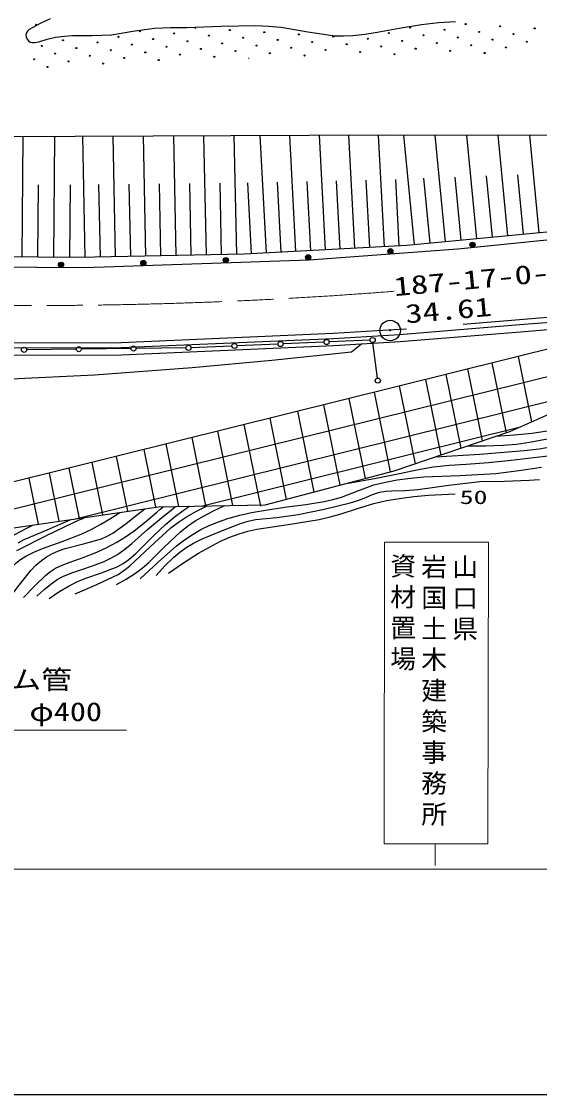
# Model space of a CAD drawing. Units: millimetres, scale not verified. Extents: x 40000 to 680000, y 20000 to 380000.
# Drawn here: x 389350 to 439631, y 205000 to 309135 of the extents above; entities that cross this region are included whole.
import ezdxf
from ezdxf.enums import TextEntityAlignment as Align

# ---------------------------------------------------------------- set-up
doc = ezdxf.new("R2010")
doc.units = ezdxf.units.MM
doc.header["$LTSCALE"] = 1000
doc.linetypes.add('CHAIN', pattern=[18.5, 12, -1.5, 3.5, -1.5])
for name, color, linetype, lineweight in [('M-BGD', 7, 'Continuous', 25), ('M-BGD-HTXT', 7, 'Continuous', 13), ('M-BMK', 2, 'CHAIN', 13), ('M-TTL-BAND', 7, 'Continuous', 25)]:
    doc.layers.add(name, color=color, linetype=linetype, lineweight=lineweight)
doc.layers.add('M-BMK-SRVR', color=7, linetype='Continuous')
doc.styles.add('@ＭＳ ゴシック', font='')
doc.styles.add('ＭＳ ゴシック', font='')
doc.styles.get('@ＭＳ ゴシック').set_extended_font_data('@MS Gothic')
doc.styles.get('ＭＳ ゴシック').set_extended_font_data('MS Gothic')

# ---------------------------------------------------------------- blocks, each defined once
blk = doc.blocks.new('BUHIN38')
at = {"color": 7, "linetype": 'Continuous', "lineweight": 25}
blk.add_circle((0, 0), 249, dxfattribs=at)
blk = doc.blocks.new('BUHIN40')
at = {"color": 7, "linetype": 'Continuous', "lineweight": 25}
blk.add_circle((0, 0), 249, dxfattribs=at)
blk = doc.blocks.new('BUHIN89')
at = {"color": 7, "linetype": 'Continuous', "lineweight": 25}
for radius in [249, 220, 191, 161, 132, 97.5, 67.5, 38.8, 7.5]:
    blk.add_circle((62, 241), radius, dxfattribs=at)
blk = doc.blocks.new('BUHIN90')
at = {"color": 7, "linetype": 'Continuous', "lineweight": 25}
for radius in [249, 220, 191, 161, 132, 97.5, 67.5, 38.8, 7.5]:
    blk.add_circle((52, 243), radius, dxfattribs=at)
blk = doc.blocks.new('BUHIN92')
at = {"color": 7, "linetype": 'Continuous', "lineweight": 25}
for radius in [249, 220, 191, 161, 132, 97.5, 67.5, 38.8, 7.5]:
    blk.add_circle((36, 246), radius, dxfattribs=at)
blk = doc.blocks.new('BUHIN101_1')
at = {"color": 3, "linetype": 'Continuous', "lineweight": 25}
for radius in [995, 30]:
    blk.add_circle((0, 0), radius, dxfattribs=at)

msp = doc.modelspace()

# ---------------------------------------------------------------- linework, layer by layer
at = {"layer": 'M-BGD'}
for p, q in [((385439, 297958), (424768, 298118)), ((389404, 286266), (389508, 297975)), ((392491, 286239), (392595, 297987)), ((395541, 286233), (395302, 297998)), ((398480, 286293), (398242, 298010)), ((401420, 286353), (401182, 298022)), ((404359, 286413), (404123, 298034)), ((407298, 286472), (407063, 298046)), ((410238, 286532), (410003, 298058)), ((413122, 286662), (412514, 298068)), ((415988, 286814), (415387, 298080)), ((418854, 286967), (418261, 298091)), ((421720, 287120), (421135, 298103)), ((424586, 287273), (424008, 298115)), ((424768, 298118), (449805, 298098)), ((427492, 287461), (426464, 298116)), ((430516, 287753), (429516, 298114)), ((433541, 288044), (432569, 298112)), ((436565, 288336), (435622, 298109)), ((439589, 288628), (438674, 298107)), ((420287, 287044), (419934, 293676)), ((423153, 287197), (422804, 293744)), ((426019, 287349), (425675, 293810)), ((429004, 287607), (428396, 293912)), ((432028, 287898), (431437, 294027)), ((435053, 288190), (434478, 294142)), ((438077, 288482), (437520, 294258)), ((390947, 286253), (391010, 293290)), ((394034, 286225), (394097, 293286)), ((397011, 286263), (396867, 293308)), ((399950, 286323), (399807, 293339)), ((402889, 286383), (402747, 293370)), ((405829, 286442), (405687, 293401)), ((408768, 286502), (408627, 293432)), ((411689, 286585), (411322, 293471)), ((414555, 286738), (414192, 293540)), ((417421, 286891), (417063, 293608)), ((440345, 288701), (426736, 287388)), ((410972, 286547), (394806, 286218)), ((426736, 287388), (410972, 286547)), ((394806, 286218), (379371, 286355)), ((453709, 280650), (388096, 264332)), ((432212, 279769), (438082, 280248)), ((438082, 280248), (442968, 280638)), ((438122, 279750), (443007, 280140)), ((419594, 278874), (426006, 279262)), ((426006, 279262), (426722, 279321)), ((426042, 278764), (438122, 279750)), ((438177, 279052), (443063, 279442)), ((399020, 277991), (419594, 278874)), ((399031, 277491), (419620, 278374)), ((423185, 278205), (419214, 278036)), ((419620, 278374), (426042, 278764)), ((419656, 277675), (426091, 278065)), ((426091, 278065), (438177, 279052)), ((379637, 277430), (399031, 277491)), ((379648, 277930), (399020, 277991)), ((381541, 260078), (453704, 277998)), ((394667, 277331), (389849, 277274)), ((399985, 277393), (395167, 277336)), ((399047, 276791), (419656, 277675)), ((405302, 277455), (400485, 277399)), ((409773, 277637), (405802, 277469)), ((414244, 277826), (410273, 277658)), ((413653, 276268), (421390, 277089)), ((418714, 278015), (414743, 277847)), ((421390, 277089), (422359, 277839)), ((423902, 274528), (423466, 277967)), ((379621, 276729), (399047, 276791)), ((405919, 275559), (413653, 276268)), ((435003, 275998), (436377, 269219)), ((437561, 276634), (438850, 270280)), ((396432, 274851), (405919, 275559)), ((432640, 275411), (434056, 268427)), ((388330, 274453), (396432, 274851)), ((428556, 274395), (430043, 267058)), ((430549, 274890), (432001, 267726)), ((394478, 260848), (446733, 273824)), ((423567, 273154), (425136, 265415)), ((426022, 273764), (427553, 266209)), ((436745, 269344), (446174, 273535)), ((418659, 271933), (420241, 264125)), ((421119, 272545), (422695, 264772)), ((416149, 271309), (417739, 263466)), ((406800, 262112), (437784, 269806)), ((410943, 270014), (412548, 262097)), ((413444, 270636), (415042, 262755)), ((405881, 268755), (407226, 262120)), ((408365, 269373), (409826, 262165)), ((425535, 265520), (436745, 269344)), ((403371, 268131), (404598, 262074)), ((398547, 266931), (399627, 261600)), ((401227, 267598), (402361, 261999)), ((393952, 265788), (394940, 260916)), ((396190, 266345), (397223, 261249)), ((390064, 264821), (390973, 260336)), ((392029, 265310), (392978, 260629)), ((413015, 262220), (425535, 265520)), ((383623, 259263), (402638, 262040)), ((402638, 262040), (413015, 262220))]:
    msp.add_line(p, q, dxfattribs=at)
for points in [[(392121, 309393), (391152, 308923), (390103, 308343), (389936, 308196), (389826, 308021), (389789, 307833), (389815, 307629), (389899, 307416), (390032, 307242), (390193, 307138), (390382, 307087), (390685, 307090), (391032, 307159), (391843, 307408), (392660, 307595), (393511, 307722), (394311, 307783), (396222, 307777), (398092, 307831), (400170, 308180), (402264, 308469), (403815, 308545), (405384, 308561), (408733, 308679), (412086, 308737), (413322, 308688), (414563, 308578), (417157, 308132), (419752, 307749), (420617, 307726), (421495, 307765), (422680, 307893), (423865, 308082), (426012, 308494), (428169, 308846), (429819, 309022), (431486, 309139)], [(209592, 290614), (218905, 291625), (229781, 292657), (241315, 293534), (246528, 293995), (251831, 294077), (257626, 294122), (268396, 293789), (275874, 293187), (286098, 292157), (294855, 290989), (305135, 289854), (316181, 288912), (336839, 287357), (358330, 286302), (371141, 285625), (381568, 285362), (395470, 285257), (417285, 286007), (431712, 287071), (445133, 288431), (460284, 290547), (479004, 293821), (567439, 309109)], [(435412, 268890), (437167, 269008), (438914, 269186), (440361, 269418), (441810, 269712), (443561, 270082), (445321, 270393), (446787, 270573), (448262, 270693), (450013, 270776), (451773, 270798), (453123, 270760), (454481, 270660), (455515, 270535), (456548, 270349), (457380, 270140), (458204, 269871), (458662, 269701), (459119, 269525)], [(432675, 267956), (434397, 267954), (436114, 268012), (437385, 268126), (438650, 268300), (442632, 269060), (446629, 269760), (447928, 269893), (449242, 269967), (451516, 270031), (453790, 270035), (454512, 269967), (455235, 269836), (456115, 269608), (456998, 269338)], [(429530, 266883), (433830, 267157), (438124, 267491), (439609, 267675), (441098, 267921), (443613, 268405), (446134, 268829), (447878, 269049), (449641, 269211), (450771, 269270), (451899, 269269), (452893, 269200), (453893, 269070), (454515, 268969), (455137, 268862)], [(421050, 264338), (423618, 264796), (426186, 265314), (427730, 265637), (429292, 265901), (430889, 266070), (432505, 266180), (434691, 266333), (436870, 266546), (441822, 267140), (446784, 267752), (447997, 267861), (449212, 267909), (450360, 267888), (451508, 267831)], [(400885, 255031), (402626, 256656), (404409, 258238), (405186, 258832), (406007, 259383), (406766, 259824), (407562, 260217), (408458, 260587), (409384, 260904), (410529, 261221), (411688, 261480), (413407, 261783), (415144, 262028), (416939, 262258), (418725, 262548), (419584, 262733), (420426, 262976), (421985, 263594), (423561, 264153), (424674, 264428), (425812, 264648), (427100, 264828), (428396, 264949), (431904, 265081), (435400, 265274), (437620, 265547), (439834, 265880)], [(402436, 255382), (403277, 256293), (404154, 257154), (404728, 257639), (405338, 258074), (406061, 258504), (406826, 258888), (408706, 259669), (410619, 260400), (411342, 260631), (412076, 260803), (414141, 261008), (416202, 261274), (418724, 261809), (421246, 262405), (422009, 262640), (422765, 262937), (423429, 263221), (424106, 263445), (424700, 263549), (425307, 263595), (426568, 263622), (427816, 263709), (430820, 264123), (433833, 264478), (436231, 264522), (438635, 264625), (439123, 264661), (439611, 264698)], [(403632, 255596), (405063, 256585), (406536, 257529), (407585, 258132), (408672, 258688), (409568, 259086), (410485, 259426), (411327, 259673), (412194, 259863), (415223, 260304), (418238, 260803), (419308, 261051), (420371, 261359), (421950, 261884), (423552, 262352), (424782, 262632), (426025, 262853), (427426, 263037), (428840, 263161), (430136, 263237), (431433, 263295)], [(386317, 253282), (386639, 253534), (386915, 253825), (387449, 254812), (388038, 255776), (388402, 256201), (388809, 256582), (389267, 256934), (389762, 257238), (390564, 257634), (391398, 257977), (393287, 258657), (395156, 259393), (396113, 259844), (397041, 260347), (397983, 260911), (398913, 261496)], [(388019, 252968), (389112, 254425), (390263, 255857), (390756, 256369), (391289, 256837), (391777, 257183), (392307, 257485), (392930, 257763), (393584, 257989), (395355, 258433), (397111, 258936), (397667, 259180), (398204, 259482), (399502, 260420), (400771, 261412), (401046, 261627), (401329, 261848)], [(389534, 253232), (390602, 254334), (391727, 255407), (392182, 255765), (392668, 256072), (393316, 256378), (393994, 256632), (395350, 257108), (396672, 257635), (397639, 258082), (398592, 258590), (399452, 259118), (400279, 259695), (401395, 260571), (402483, 261503), (402791, 261775), (403099, 262048)], [(390836, 253353), (391558, 254017), (392318, 254635), (392830, 254973), (393378, 255264), (394223, 255614), (395109, 255915), (396252, 256291), (397366, 256721), (398030, 257037), (398671, 257411), (399382, 257915), (400070, 258477), (401578, 259823), (403119, 261117), (403710, 261592), (404311, 262069)], [(392031, 253123), (392992, 253777), (393982, 254377), (394775, 254774), (395604, 255122), (397133, 255638), (398640, 256212), (399211, 256540), (399760, 256926), (400452, 257507), (401109, 258137), (402198, 259251), (403338, 260331), (404165, 261026), (405028, 261675), (405321, 261884), (405615, 262092)], [(394560, 253596), (396659, 254508), (398734, 255477), (399301, 255842), (399843, 256263), (401832, 258145), (403858, 259980), (404595, 260545), (405366, 261060), (406349, 261612), (407369, 262122)], [(398558, 254504), (399506, 255022), (400418, 255588), (401075, 256084), (401696, 256629), (403215, 258133), (404777, 259594), (405470, 260149), (406205, 260662), (407074, 261168), (407983, 261629), (408533, 261890), (409094, 262152)], [(388903, 257795), (391923, 259312), (394953, 260766), (395230, 260883), (395507, 260998)], [(389025, 258543), (389602, 258856), (391842, 259806), (394063, 260787)], [(364718, 255697), (366955, 255668), (369191, 255699), (371449, 255790), (373706, 255821), (378178, 255615), (382673, 255468), (383241, 255514), (383809, 255622), (384274, 255773), (384729, 255985), (385195, 256277), (385633, 256623), (386690, 257720), (387780, 258762), (388464, 259208), (389183, 259606), (389812, 259934), (390449, 260260)]]:
    msp.add_lwpolyline(points, dxfattribs=at)
for centre, radius in [((390786, 308818), 49.8), ((409574, 308305), 49.8), ((427065, 308546), 49.8), ((430413, 308335), 49.8), ((432463, 308878), 49.8), ((435811, 308667), 49.8), ((439158, 308456), 49.8), ((393379, 307310), 49.8), ((398778, 307642), 49.8), ((400828, 308184), 49.8), ((402125, 307430), 49.8), ((404176, 307973), 49.8), ((405473, 307219), 49.8), ((407523, 307762), 49.8), ((410871, 307551), 49.8), ((412921, 308094), 49.8), ((414218, 307340), 49.8), ((416269, 307883), 49.8), ((419616, 307672), 49.8), ((422964, 307461), 49.8), ((425014, 308003), 49.8), ((426311, 307249), 49.8), ((428362, 307792), 49.8), ((431709, 307581), 49.8), ((433760, 308124), 49.8), ((435057, 307370), 49.8), ((437107, 307913), 49.8), ((438404, 307159), 49.8), ((391329, 306767), 49.8), ((394676, 306556), 49.8), ((396727, 307099), 49.8), ((398024, 306345), 49.8), ((400074, 306888), 49.8), ((401371, 306134), 49.8), ((403422, 306677), 49.8), ((406769, 306465), 49.8), ((408820, 307008), 49.8), ((410117, 306254), 49.8), ((412167, 306797), 49.8), ((415515, 306586), 49.8), ((417566, 307129), 49.8), ((418862, 306375), 49.8), ((420913, 306918), 49.8), ((422210, 306164), 49.8), ((424260, 306707), 49.8), ((427608, 306495), 49.8), ((429659, 307038), 49.8), ((430955, 306284), 49.8), ((433006, 306827), 49.8), ((436354, 306616), 49.8), ((390575, 305470), 49.8), ((392626, 306013), 49.8), ((393922, 305259), 49.8), ((395973, 305802), 49.8), ((399320, 305591), 49.8), ((402668, 305380), 49.8), ((404719, 305923), 49.8), ((408066, 305711), 49.8), ((413464, 306043), 49.8), ((416812, 305832), 49.8), ((425557, 305953), 49.8), ((434303, 306073), 49.8), ((391872, 304716), 49.8), ((397270, 305048), 49.8), ((425155, 286837), 249), ((425155, 286837), 220), ((425155, 286837), 191), ((425155, 286837), 161), ((425155, 286837), 132), ((425155, 286837), 97.5), ((425155, 286837), 67.5), ((425155, 286837), 38.8), ((425155, 286837), 7.5), ((423435, 278215), 249), ((389599, 277271), 249), ((405552, 277458), 249), ((423934, 274280), 249)]:
    msp.add_circle(centre, radius, dxfattribs=at)
for centre, start, end in [((406226, 308516), 123.25903, 55.72331), ((411413, 305500), 41.24775, 144.35184)]:
    msp.add_arc(centre, 49.8, start, end, dxfattribs=at)
at = {"layer": 'M-BGD-HTXT'}
for p, q in [((424585, 258606), (424542, 229333)), ((434663, 258591), (424585, 258606)), ((434620, 229318), (434663, 258591)), ((380026, 240350), (399556, 240350)), ((434620, 229318), (424542, 229333)), ((429506, 227211), (429510, 229326)), ((210499, 226872), (568360, 226870))]:
    msp.add_line(p, q, dxfattribs=at)
at = {"layer": 'M-BMK'}
msp.add_arc((390243, 731569), 450004, 268.48071, 274.49467, dxfattribs=at)
at = {"layer": 'M-TTL-BAND'}
msp.add_line((40000, 205000), (579000, 205000), dxfattribs=at)

# ---------------------------------------------------------------- block references
at = {"layer": 'M-BGD', "rotation": 14.0046}
for name, p in [('BUHIN92', (433154, 287217)), ('BUHIN90', (417190, 286003)), ('BUHIN89', (393187, 285274)), ('BUHIN90', (401189, 285453)), ('BUHIN90', (409189, 285728)), ('BUHIN38', (414493, 277837)), ('BUHIN38', (418964, 278026)), ('BUHIN40', (394917, 277334)), ('BUHIN40', (400235, 277396)), ('BUHIN38', (410023, 277647))]:
    msp.add_blockref(name, p, dxfattribs=at)
at = {"layer": 'M-BMK-SRVR', "rotation": 14.0046}
msp.add_blockref('BUHIN101_1', (425131, 279141), dxfattribs=at)

# ---------------------------------------------------------------- texts
at = {"layer": 'M-BGD-HTXT', "style": 'ＭＳ ゴシック', "width": 1.35}
for s, rotation, p in [('187-17-0-2', 5.3, (425603, 281926)), ('34.61', 5.1, (426725, 279279))]:
    msp.add_text(s, height=1833, rotation=rotation, dxfattribs=at).set_placement(p, align=Align.BOTTOM_LEFT)
at = {"layer": 'M-BGD-HTXT', "style": 'ＭＳ ゴシック'}
for s, height, width, p in [('50', 1320, 1.5, (431883, 261910)), ('ヒュ-ム管', 1833, 1.2, (380769, 243797)), ('L=7.7 φ400', 1833, 1.25, (380769, 240688))]:
    msp.add_text(s, height=height, dxfattribs=dict(at, width=width)).set_placement(p, align=Align.BOTTOM_LEFT)
at = {"layer": 'M-BGD-HTXT', "char_height": 1833, "attachment_point": 7, "rotation": 270, "style": '@ＭＳ ゴシック'}
for s, insert in [('\\T1.2;資材置場', (425208, 257565)), ('\\T1.2;岩国土木建築事務所', (428210, 257487)), ('\\T1.2;山口県', (431283, 257487))]:
    msp.add_mtext(s, dxfattribs=dict(at, insert=insert))

doc.saveas('drawing.dxf')
